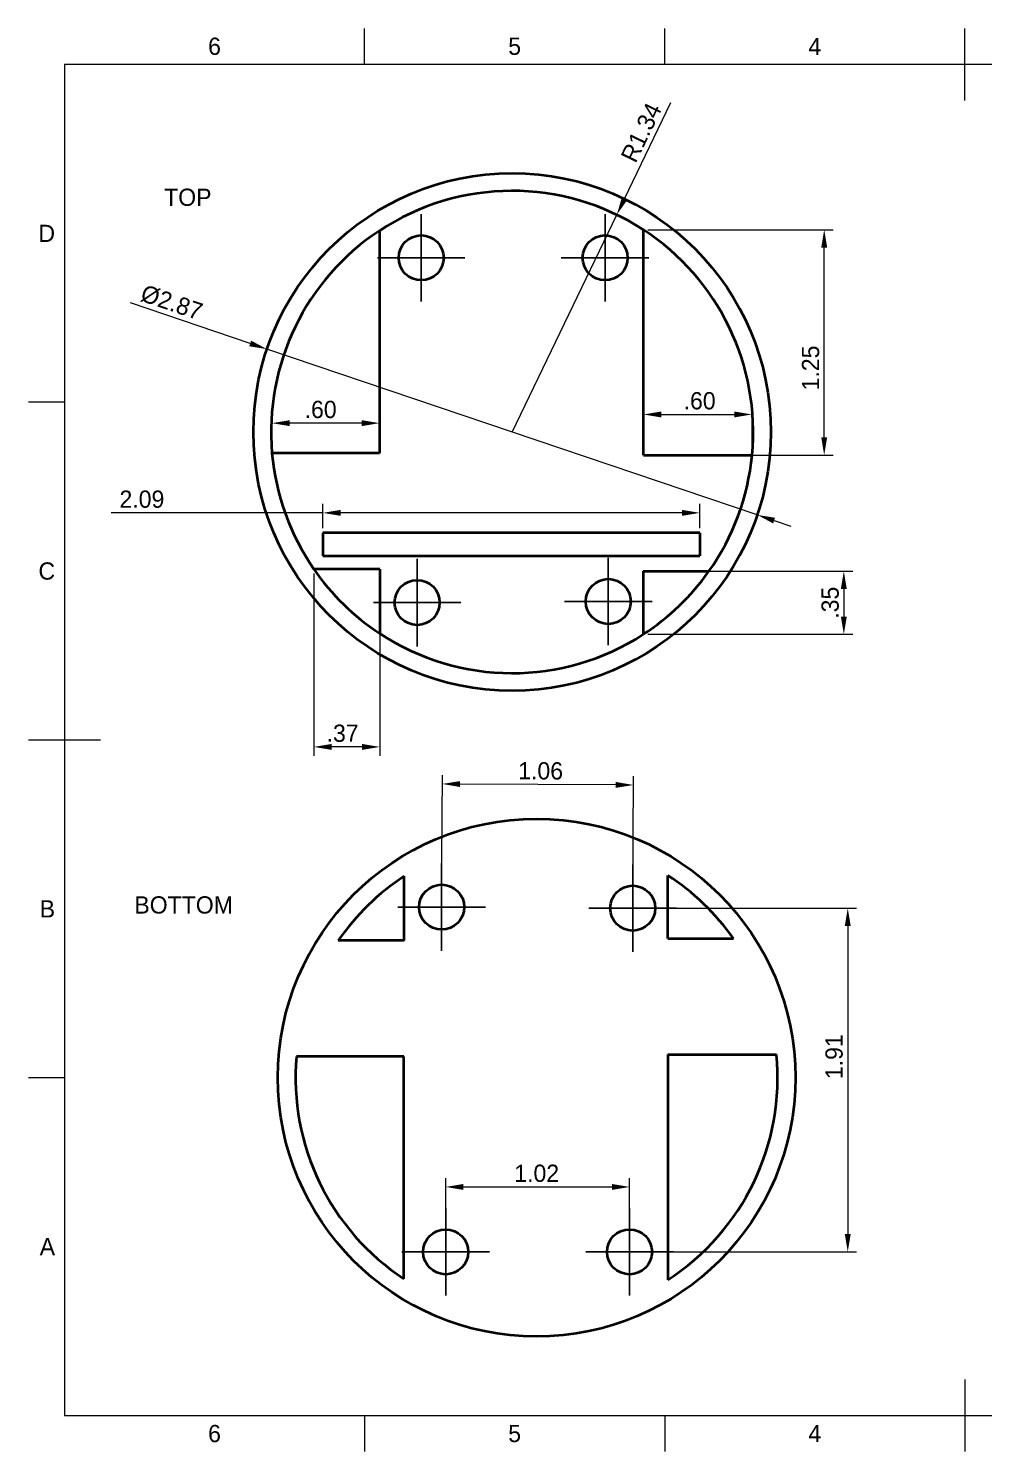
# Model space of a CAD drawing. Header units: inches. Extents: x 0.3 to 10.7, y 0.3 to 8.2.
# Drawn here: x 0.3 to 5.6, y 0.3 to 8.2 of the extents above; entities that cross this region are included whole.
import ezdxf

# ---------------------------------------------------------------- set-up
doc = ezdxf.new("R2010")
doc.units = ezdxf.units.IN
doc.header["$LTSCALE"] = 0.03937
doc.header["$MEASUREMENT"] = 0
doc.linetypes.add('CenterLine', pattern=[8, 5, -1, 1, -1])
for name, color, linetype in [('Annotations', 7, 'Continuous'), ('Border', 7, 'Continuous'), ('Geometries', 7, 'Continuous')]:
    doc.layers.add(name, color=color, linetype=linetype)
doc.styles.add('Shapr0', font='txt', dxfattribs={"height": 0.0957})
doc.styles.add('Shapr2', font='txt', dxfattribs={"height": 0.0957})
doc.styles.add('Shapr3', font='txt', dxfattribs={"height": 0.0957})
doc.dimstyles.new('ISO-25', dxfattribs={"dimtxt": 0.098425, "dimasz": 0.098425, "dimexe": 0.049213, "dimexo": 0.024606, "dimgap": 0.024606, "dimtad": 1, "dimtxsty": 'Standard', "dimcen": 0.098425, "dimadec": 0, "dimazin": 0, "dimtfac": 1, "dimtmove": 0, "dimatfit": 3, "dimfxl": 0.03937, "dimarcsym": 0})

# ---------------------------------------------------------------- blocks, each defined once
blk = doc.blocks.new('*D2')
at = {"layer": 'Annotations', "color": 0, "linetype": 'Continuous', "lineweight": 15}
for p, q in [((1.6525, 5.8676), (1.6525, 6.0581)), ((2.1509, 6.0089), (1.751, 6.0089)), ((2.2493, 5.8676), (2.2493, 6.0581))]:
    blk.add_line(p, q, dxfattribs=at)
at = {"layer": 'Annotations', "color": 0}
for points in [[(1.751, 6.0253), (1.751, 5.9925), (1.6525, 6.0089)], [(2.1509, 5.9925), (2.1509, 6.0253), (2.2493, 6.0089)]]:
    blk.add_solid(points, dxfattribs=at)
at = {"layer": 'Defpoints', "color": 0}
for p in [(1.6525, 6.0089), (1.6525, 5.843), (2.2493, 5.843)]:
    blk.add_point(p, dxfattribs=at)
at = {"layer": 'Annotations', "color": 0, "lineweight": 15, "insert": (1.9226, 6.0843), "char_height": 0.0957, "attachment_point": 5, "style": 'Shapr3'}
blk.add_mtext('.60', dxfattribs=at)
blk = doc.blocks.new('*D3')
at = {"layer": 'Annotations', "color": 0, "linetype": 'Continuous', "lineweight": 15}
for p, q in [((1.9352, 5.4252), (1.9352, 5.5602)), ((4.0281, 5.4252), (4.0281, 5.5602)), ((1.9352, 5.511), (0.759, 5.511)), ((3.9297, 5.511), (2.0336, 5.511))]:
    blk.add_line(p, q, dxfattribs=at)
at = {"layer": 'Annotations', "color": 0}
for points in [[(2.0336, 5.5274), (2.0336, 5.4946), (1.9352, 5.511)], [(3.9297, 5.4946), (3.9297, 5.5274), (4.0281, 5.511)]]:
    blk.add_solid(points, dxfattribs=at)
at = {"layer": 'Defpoints', "color": 0}
for p in [(1.9352, 5.511), (1.9352, 5.4006), (4.0281, 5.4006)]:
    blk.add_point(p, dxfattribs=at)
at = {"layer": 'Annotations', "color": 0, "lineweight": 15, "insert": (0.9301, 5.5864), "char_height": 0.0957, "attachment_point": 5, "style": 'Shapr3'}
blk.add_mtext('2.09', dxfattribs=at)
blk = doc.blocks.new('*D4')
at = {"layer": 'Annotations', "color": 0, "linetype": 'Continuous', "lineweight": 15}
for p, q in [((3.7399, 7.0822), (4.7684, 7.0822)), ((4.7192, 5.9296), (4.7192, 6.9838)), ((3.7399, 5.8312), (4.7684, 5.8312))]:
    blk.add_line(p, q, dxfattribs=at)
at = {"layer": 'Annotations', "color": 0}
for points in [[(4.7356, 6.9838), (4.7028, 6.9838), (4.7192, 7.0822)], [(4.7028, 5.9296), (4.7356, 5.9296), (4.7192, 5.8312)]]:
    blk.add_solid(points, dxfattribs=at)
at = {"layer": 'Defpoints', "color": 0}
for p in [(3.7153, 7.0822), (4.7192, 7.0822), (3.7153, 5.8312)]:
    blk.add_point(p, dxfattribs=at)
at = {"layer": 'Annotations', "color": 0, "lineweight": 15, "insert": (4.6438, 6.3152), "char_height": 0.0957, "attachment_point": 5, "rotation": 90, "style": 'Shapr3'}
blk.add_mtext('1.25', dxfattribs=at)
blk = doc.blocks.new('*U5')
at = {"layer": 'Annotations', "linetype": 'CenterLine', "lineweight": -3}
for p, q in [((2.4586, 5.138), (2.4586, 5.2561)), ((2.3336, 5.013), (2.2155, 5.013)), ((2.5836, 5.013), (2.7017, 5.013)), ((2.4586, 4.888), (2.4586, 4.7699))]:
    blk.add_line(p, q, dxfattribs=at)
at = {"layer": 'Annotations', "linetype": 'Continuous', "lineweight": -3}
for q in [(2.4586, 5.2099), (2.2618, 5.013), (2.4586, 4.8162), (2.6555, 5.013)]:
    blk.add_line((2.4586, 5.013), q, dxfattribs=at)
blk = doc.blocks.new('*U6')
at = {"layer": 'Annotations', "linetype": 'CenterLine', "lineweight": -3}
for p, q in [((2.4812, 7.0519), (2.4812, 7.17)), ((2.3562, 6.9269), (2.2381, 6.9269)), ((2.6062, 6.9269), (2.7243, 6.9269)), ((2.4812, 6.8019), (2.4812, 6.6838))]:
    blk.add_line(p, q, dxfattribs=at)
at = {"layer": 'Annotations', "linetype": 'Continuous', "lineweight": -3}
for q in [(2.4812, 7.1238), (2.2844, 6.9269), (2.4812, 6.7301), (2.6781, 6.9269)]:
    blk.add_line((2.4812, 6.9269), q, dxfattribs=at)
blk = doc.blocks.new('*U7')
at = {"layer": 'Annotations', "linetype": 'CenterLine', "lineweight": -3}
for p, q in [((3.5023, 7.0519), (3.5023, 7.17)), ((3.3773, 6.9269), (3.2592, 6.9269)), ((3.6273, 6.9269), (3.7454, 6.9269)), ((3.5023, 6.8019), (3.5023, 6.6838))]:
    blk.add_line(p, q, dxfattribs=at)
at = {"layer": 'Annotations', "linetype": 'Continuous', "lineweight": -3}
for q in [(3.5023, 7.1238), (3.3055, 6.9269), (3.5023, 6.7301), (3.6992, 6.9269)]:
    blk.add_line((3.5023, 6.9269), q, dxfattribs=at)
blk = doc.blocks.new('*U8')
at = {"layer": 'Annotations', "linetype": 'CenterLine', "lineweight": -3}
for p, q in [((3.5199, 5.1439), (3.5199, 5.262)), ((3.3949, 5.0189), (3.2768, 5.0189)), ((3.6449, 5.0189), (3.763, 5.0189)), ((3.5199, 4.8939), (3.5199, 4.7758))]:
    blk.add_line(p, q, dxfattribs=at)
at = {"layer": 'Annotations', "linetype": 'Continuous', "lineweight": -3}
for q in [(3.5199, 5.2157), (3.3231, 5.0189), (3.5199, 4.822), (3.7168, 5.0189)]:
    blk.add_line((3.5199, 5.0189), q, dxfattribs=at)
blk = doc.blocks.new('*U9')
at = {"layer": 'Annotations', "linetype": 'CenterLine', "lineweight": -3}
for p, q in [((2.5945, 3.4474), (2.5945, 3.5655)), ((2.4695, 3.3224), (2.3514, 3.3224)), ((2.7195, 3.3224), (2.8376, 3.3224)), ((2.5945, 3.1974), (2.5945, 3.0793))]:
    blk.add_line(p, q, dxfattribs=at)
at = {"layer": 'Annotations', "linetype": 'Continuous', "lineweight": -3}
for q in [(2.5945, 3.5192), (2.3977, 3.3224), (2.5945, 3.1255), (2.7914, 3.3224)]:
    blk.add_line((2.5945, 3.3224), q, dxfattribs=at)
blk = doc.blocks.new('*U10')
at = {"layer": 'Annotations', "linetype": 'CenterLine', "lineweight": -3}
for p, q in [((3.6558, 3.4415), (3.6558, 3.5596)), ((3.5308, 3.3165), (3.4127, 3.3165)), ((3.7808, 3.3165), (3.8989, 3.3165)), ((3.6558, 3.1915), (3.6558, 3.0734))]:
    blk.add_line(p, q, dxfattribs=at)
at = {"layer": 'Annotations', "linetype": 'Continuous', "lineweight": -3}
for q in [(3.6558, 3.5134), (3.459, 3.3165), (3.6558, 3.1197), (3.8527, 3.3165)]:
    blk.add_line((3.6558, 3.3165), q, dxfattribs=at)
blk = doc.blocks.new('*U11')
at = {"layer": 'Annotations', "linetype": 'CenterLine', "lineweight": -3}
for p, q in [((2.6171, 1.5334), (2.6171, 1.6516)), ((2.4921, 1.4084), (2.374, 1.4084)), ((2.7421, 1.4084), (2.8602, 1.4084)), ((2.6171, 1.2834), (2.6171, 1.1653))]:
    blk.add_line(p, q, dxfattribs=at)
at = {"layer": 'Annotations', "linetype": 'Continuous', "lineweight": -3}
for q in [(2.6171, 1.6053), (2.4203, 1.4084), (2.6171, 1.2116), (2.814, 1.4084)]:
    blk.add_line((2.6171, 1.4084), q, dxfattribs=at)
blk = doc.blocks.new('*U12')
at = {"layer": 'Annotations', "linetype": 'CenterLine', "lineweight": -3}
for p, q in [((3.6382, 1.5334), (3.6382, 1.6516)), ((3.5132, 1.4084), (3.3951, 1.4084)), ((3.7632, 1.4084), (3.8813, 1.4084)), ((3.6382, 1.2834), (3.6382, 1.1653))]:
    blk.add_line(p, q, dxfattribs=at)
at = {"layer": 'Annotations', "linetype": 'Continuous', "lineweight": -3}
for q in [(3.6382, 1.6053), (3.4414, 1.4084), (3.6382, 1.2116), (3.8351, 1.4084)]:
    blk.add_line((3.6382, 1.4084), q, dxfattribs=at)
blk = doc.blocks.new('*D13')
at = {"layer": 'Annotations', "color": 0, "linetype": 'Continuous', "lineweight": 15}
for p, q in [((1.8847, 5.1743), (1.8847, 4.1625)), ((2.251, 5.1743), (2.251, 4.1625)), ((2.1526, 4.2117), (1.9831, 4.2117))]:
    blk.add_line(p, q, dxfattribs=at)
at = {"layer": 'Annotations', "color": 0}
for points in [[(1.9831, 4.2281), (1.9831, 4.1953), (1.8847, 4.2117)], [(2.1526, 4.1953), (2.1526, 4.2281), (2.251, 4.2117)]]:
    blk.add_solid(points, dxfattribs=at)
at = {"layer": 'Defpoints', "color": 0}
for p in [(1.8847, 5.1989), (2.251, 5.1989), (1.8847, 4.2117)]:
    blk.add_point(p, dxfattribs=at)
at = {"layer": 'Annotations', "color": 0, "lineweight": 15, "insert": (2.0447, 4.2871), "char_height": 0.0957, "attachment_point": 5, "style": 'Shapr3'}
blk.add_mtext('.37', dxfattribs=at)
blk = doc.blocks.new('*D14')
at = {"layer": 'Annotations', "color": 0, "linetype": 'Continuous', "lineweight": 15}
for p, q in [((3.739, 5.1871), (4.8772, 5.1871)), ((4.828, 5.0887), (4.828, 4.9351)), ((3.739, 4.8367), (4.8772, 4.8367))]:
    blk.add_line(p, q, dxfattribs=at)
at = {"layer": 'Annotations', "color": 0}
for points in [[(4.8444, 5.0887), (4.8116, 5.0887), (4.828, 5.1871)], [(4.8116, 4.9351), (4.8444, 4.9351), (4.828, 4.8367)]]:
    blk.add_solid(points, dxfattribs=at)
at = {"layer": 'Defpoints', "color": 0}
for p in [(3.7144, 5.1871), (3.7144, 4.8367), (4.828, 4.8367)]:
    blk.add_point(p, dxfattribs=at)
at = {"layer": 'Annotations', "color": 0, "lineweight": 15, "insert": (4.7526, 5.0119), "char_height": 0.0957, "attachment_point": 5, "rotation": 90, "style": 'Shapr3'}
blk.add_mtext('.35', dxfattribs=at)
blk = doc.blocks.new('*D15')
at = {"layer": 'Annotations', "color": 0, "linetype": 'Continuous', "lineweight": 15}
for p, q in [((3.61, 7.2542), (3.8675, 7.7885)), ((2.986, 5.9598), (3.5672, 7.1656))]:
    blk.add_line(p, q, dxfattribs=at)
at = {"layer": 'Annotations', "color": 0}
blk.add_solid([(3.5952, 7.2613), (3.6248, 7.2471), (3.5672, 7.1656)], dxfattribs=at)
at = {"layer": 'Defpoints', "color": 0}
for p in [(3.5672, 7.1656), (2.986, 5.9598)]:
    blk.add_point(p, dxfattribs=at)
at = {"layer": 'Annotations', "color": 0, "lineweight": 15, "insert": (3.7035, 7.6219), "char_height": 0.0957, "attachment_point": 5, "rotation": 64.26448, "style": 'Shapr3'}
blk.add_mtext('R1.34', dxfattribs=at)
blk = doc.blocks.new('*D18')
at = {"layer": 'Annotations', "color": 0, "linetype": 'Continuous', "lineweight": 15}
for p, q in [((3.7153, 5.8558), (3.7153, 6.1064)), ((4.3184, 5.8558), (4.3184, 6.1064)), ((3.8137, 6.0572), (4.22, 6.0572))]:
    blk.add_line(p, q, dxfattribs=at)
at = {"layer": 'Annotations', "color": 0}
for points in [[(3.8137, 6.0736), (3.8137, 6.0408), (3.7153, 6.0572)], [(4.22, 6.0408), (4.22, 6.0736), (4.3184, 6.0572)]]:
    blk.add_solid(points, dxfattribs=at)
at = {"layer": 'Defpoints', "color": 0}
for p in [(4.3184, 6.0572), (3.7153, 5.8312), (4.3184, 5.8312)]:
    blk.add_point(p, dxfattribs=at)
at = {"layer": 'Annotations', "color": 0, "lineweight": 15, "insert": (4.0272, 6.1326), "char_height": 0.0957, "attachment_point": 5, "style": 'Shapr3'}
blk.add_mtext('.60', dxfattribs=at)
blk = doc.blocks.new('*D19')
at = {"layer": 'Annotations', "color": 0, "linetype": 'Continuous', "lineweight": 15}
for p, q in [((2.5946, 3.347), (2.5985, 4.0552)), ((3.656, 3.3411), (3.6599, 4.0494)), ((3.5612, 4.0007), (2.6967, 4.0055))]:
    blk.add_line(p, q, dxfattribs=at)
at = {"layer": 'Annotations', "color": 0}
for points in [[(2.6968, 4.0219), (2.6966, 3.9891), (2.5983, 4.006)], [(3.5611, 3.9843), (3.5613, 4.0171), (3.6596, 4.0002)]]:
    blk.add_solid(points, dxfattribs=at)
at = {"layer": 'Defpoints', "color": 0}
for p in [(2.5983, 4.006), (2.5945, 3.3224), (3.6558, 3.3165)]:
    blk.add_point(p, dxfattribs=at)
at = {"layer": 'Annotations', "color": 0, "lineweight": 15, "insert": (3.1443, 4.0784), "char_height": 0.0957, "attachment_point": 5, "rotation": 359.68417, "style": 'Shapr2'}
blk.add_mtext('1.06', dxfattribs=at)
blk = doc.blocks.new('*D20')
at = {"layer": 'Annotations', "color": 0, "linetype": 'Continuous', "lineweight": 15}
for p, q in [((1.5314, 6.4513), (0.8661, 6.6762)), ((4.3474, 5.4997), (1.6246, 6.4198)), ((4.4406, 5.4682), (4.5339, 5.4367))]:
    blk.add_line(p, q, dxfattribs=at)
at = {"layer": 'Annotations', "color": 0}
for points in [[(1.5261, 6.4358), (1.5367, 6.4669), (1.6246, 6.4198)], [(4.4459, 5.4837), (4.4354, 5.4526), (4.3474, 5.4997)]]:
    blk.add_solid(points, dxfattribs=at)
at = {"layer": 'Defpoints', "color": 0}
for p in [(1.6246, 6.4198), (4.3474, 5.4997)]:
    blk.add_point(p, dxfattribs=at)
at = {"layer": 'Annotations', "color": 0, "lineweight": 15, "insert": (1.0955, 6.6782), "char_height": 0.0957, "attachment_point": 5, "rotation": 341.32709, "style": 'Shapr3'}
blk.add_mtext('%%c2.87', dxfattribs=at)
blk = doc.blocks.new('*D21')
at = {"layer": 'Annotations', "color": 0, "linetype": 'Continuous', "lineweight": 15}
for p, q in [((3.6804, 3.3165), (4.899, 3.3165)), ((4.8498, 3.2181), (4.8498, 1.5069)), ((3.6628, 1.4084), (4.899, 1.4084))]:
    blk.add_line(p, q, dxfattribs=at)
at = {"layer": 'Annotations', "color": 0}
for points in [[(4.8662, 3.2181), (4.8334, 3.2181), (4.8498, 3.3165)], [(4.8334, 1.5069), (4.8662, 1.5069), (4.8498, 1.4084)]]:
    blk.add_solid(points, dxfattribs=at)
at = {"layer": 'Defpoints', "color": 0}
for p in [(3.6558, 3.3165), (3.6382, 1.4084), (4.8498, 1.4084)]:
    blk.add_point(p, dxfattribs=at)
at = {"layer": 'Annotations', "color": 0, "lineweight": 15, "insert": (4.7744, 2.492), "char_height": 0.0957, "attachment_point": 5, "rotation": 90, "style": 'Shapr2'}
blk.add_mtext('1.91', dxfattribs=at)
blk = doc.blocks.new('*D22')
at = {"layer": 'Annotations', "color": 0, "linetype": 'Continuous', "lineweight": 15}
for p, q in [((2.6171, 1.4331), (2.6171, 1.818)), ((3.6382, 1.4331), (3.6382, 1.818)), ((2.7156, 1.7688), (3.5398, 1.7688))]:
    blk.add_line(p, q, dxfattribs=at)
at = {"layer": 'Annotations', "color": 0}
for points in [[(2.7156, 1.7852), (2.7156, 1.7524), (2.6171, 1.7688)], [(3.5398, 1.7524), (3.5398, 1.7852), (3.6382, 1.7688)]]:
    blk.add_solid(points, dxfattribs=at)
at = {"layer": 'Defpoints', "color": 0}
for p in [(3.6382, 1.7688), (2.6171, 1.4084), (3.6382, 1.4084)]:
    blk.add_point(p, dxfattribs=at)
at = {"layer": 'Annotations', "color": 0, "lineweight": 15, "insert": (3.1225, 1.8442), "char_height": 0.0957, "attachment_point": 5, "style": 'Shapr2'}
blk.add_mtext('1.02', dxfattribs=at)

msp = doc.modelspace()

# ---------------------------------------------------------------- linework, layer by layer
at = {"layer": 'Border', "linetype": 'Continuous', "lineweight": 15}
for p, q in [((2.1667, 8), (2.1667, 8.2)), ((3.8333, 8), (3.8333, 8.2)), ((5.5, 7.8), (5.5, 8.2)), ((10.5, 8), (0.5, 8)), ((0.5, 8), (0.5, 0.5)), ((0.5, 6.125), (0.3, 6.125)), ((0.7, 4.25), (0.3, 4.25)), ((0.5, 2.375), (0.3, 2.375)), ((5.5, 0.7), (5.5, 0.3)), ((0.5, 0.5), (10.5, 0.5)), ((2.1667, 0.5), (2.1667, 0.3)), ((3.8333, 0.5), (3.8333, 0.3))]:
    msp.add_line(p, q, dxfattribs=at)
at = {"layer": 'Geometries', "linetype": 'Continuous', "lineweight": 40}
for p, q in [((2.2493, 7.0774), (2.2493, 5.843)), ((3.7153, 5.8312), (3.7153, 7.0822)), ((2.2493, 5.843), (1.6525, 5.843)), ((3.7153, 5.8312), (4.3184, 5.8312)), ((4.0281, 5.4006), (1.9352, 5.4006)), ((1.9352, 5.4006), (1.9352, 5.2724)), ((4.0281, 5.4006), (4.0281, 5.2724)), ((1.9352, 5.2724), (4.0281, 5.2724)), ((2.251, 5.1989), (1.8847, 5.1989)), ((2.251, 5.1989), (2.251, 4.841)), ((3.7144, 5.1871), (4.0791, 5.1871)), ((3.7144, 5.1871), (3.7144, 4.8367)), ((2.3869, 3.1365), (2.3869, 3.4943)), ((3.8503, 3.1483), (3.8503, 3.4987)), ((2.3869, 3.1365), (2.0206, 3.1365)), ((3.8503, 3.1483), (4.215, 3.1483)), ((2.3852, 2.4924), (1.7884, 2.4924)), ((2.3852, 1.258), (2.3852, 2.4924)), ((3.8512, 2.5042), (4.4543, 2.5042)), ((3.8512, 2.5042), (3.8512, 1.2532))]:
    msp.add_line(p, q, dxfattribs=at)
for centre, radius in [((2.986, 5.9598), 1.437), ((2.4812, 6.9269), 0.125), ((3.5023, 6.9269), 0.125), ((2.4586, 5.013), 0.125), ((3.5199, 5.0189), 0.125), ((3.1219, 2.3756), 1.437), ((2.5945, 3.3224), 0.125), ((3.6558, 3.3165), 0.125), ((2.6171, 1.4084), 0.125), ((3.6382, 1.4084), 0.125)]:
    msp.add_circle(centre, radius, dxfattribs=at)
for centre, start, end in [((2.986, 5.9598), 56.98634, 123.39281), ((2.986, 5.9598), 123.39281, 185.00337), ((2.986, 5.9598), 354.48894, 56.98634), ((2.986, 5.9598), 185.00337, 214.63886), ((2.986, 5.9598), 324.74437, 354.48894), ((2.986, 5.9598), 214.63886, 236.69413), ((2.986, 5.9598), 302.96737, 324.74437), ((2.986, 5.9598), 236.69413, 302.96737), ((3.1219, 2.3756), 123.30587, 145.36114), ((3.1219, 2.3756), 35.25563, 57.03263), ((3.1219, 2.3756), 174.99663, 236.60719), ((3.1219, 2.3756), 303.01366, 5.51106)]:
    msp.add_arc(centre, 1.3386, start, end, dxfattribs=at)

# ---------------------------------------------------------------- block references
for name in ['*U6', '*U7', '*U5', '*U8', '*U9', '*U10', '*U11', '*U12']:
    msp.add_blockref(name, (0, 0))

# ---------------------------------------------------------------- texts
at = {"layer": 'Annotations', "linetype": 'Continuous', "lineweight": 15, "char_height": 0.071775, "width": 3.333335, "attachment_point": 4}
for s, insert in [('{\\fSF-Mono-Regular-Extended.ttf|b0|i0|c0|p0;\\H1.333333x;TOP\\P}', (1.0535, 7.2623)), ('{\\fSF-Mono-Regular-Extended.ttf|b0|i0|c0|p0;\\H1.333333x;BOTTOM\\P}', (0.8881, 3.3338))]:
    msp.add_mtext(s, dxfattribs=dict(at, insert=insert))
at = {"layer": 'Border', "linetype": 'Continuous', "lineweight": 15, "char_height": 0.0957, "width": 0.0957, "style": 'Shapr0'}
for s, insert, attachment_point in [('6', (1.3333, 8.0521), 8), ('5', (3, 8.0521), 8), ('4', (4.6667, 8.0521), 8), ('D', (0.4479, 7.0625), 6), ('C', (0.4479, 5.1875), 6), ('B', (0.4479, 3.3125), 6), ('A', (0.4479, 1.4375), 6), ('6', (1.3333, 0.4479), 2), ('5', (3, 0.4479), 2), ('4', (4.6667, 0.4479), 2)]:
    msp.add_mtext(s, dxfattribs=dict(at, insert=insert, attachment_point=attachment_point))

# ---------------------------------------------------------------- dimensions: what is measured, and where the dimension line sits
at = {"layer": 'Annotations', "linetype": 'Continuous', "lineweight": 15}
dim = msp.add_radius_dim(center=(2.986, 5.9598), mpoint=(3.5672, 7.1656), dimstyle='ISO-25', override={"dimscale": 1, "dimgap": 0.027559, "dimdec": 2, "dimlfac": 1, "dimzin": 4, "dimdsep": 46, "dimtxsty": 'Shapr3', "dimfrac": 2, "dimlwd": 15, "dimlwe": 15}, dxfattribs=at)
dim.commit()
dim.dimension.update_dxf_attribs({"geometry": '*D15', "text_midpoint": (3.7714, 7.5892), "dimtype": 164})
for base, p1, p2, angle, override, picture, middle, dimtype in [((4.7192, 7.0822), (3.7153, 5.8312), (3.7153, 7.0822), 90, {"dimscale": 1, "dimgap": 0.027559, "dimdec": 2, "dimlfac": 1, "dimzin": 4, "dimdsep": 46, "dimtxsty": 'Shapr3', "dimse1": 0, "dimse2": 0, "dimfrac": 2, "dimlwd": 15, "dimlwe": 15}, '*D4', (4.7192, 6.3152), 160), ((4.828, 4.8367), (3.7144, 5.1871), (3.7144, 4.8367), 90, {"dimscale": 1, "dimgap": 0.027559, "dimdec": 2, "dimlfac": 1, "dimzin": 4, "dimdsep": 46, "dimtxsty": 'Shapr3', "dimse1": 0, "dimse2": 0, "dimfrac": 2, "dimlwd": 15, "dimlwe": 15}, '*D14', (4.828, 5.0119), 160), ((2.5983, 4.006), (3.6558, 3.3165), (2.5945, 3.3224), 179.68417, {"dimscale": 1, "dimgap": 0.027559, "dimdec": 2, "dimlfac": 1, "dimzin": 4, "dimdsep": 46, "dimtxsty": 'Shapr2', "dimfrac": 2, "dimlwd": 15, "dimlwe": 15}, '*D19', (3.1439, 4.003), 161), ((4.8498, 1.4084), (3.6558, 3.3165), (3.6382, 1.4084), 90, {"dimscale": 1, "dimgap": 0.027559, "dimdec": 2, "dimlfac": 1, "dimzin": 4, "dimdsep": 46, "dimtxsty": 'Shapr2', "dimse1": 0, "dimse2": 0, "dimfrac": 2, "dimlwd": 15, "dimlwe": 15}, '*D21', (4.8498, 2.492), 160)]:
    dim = msp.add_linear_dim(base=base, p1=p1, p2=p2, angle=angle, dimstyle='ISO-25', override=override, dxfattribs=at)
    dim.commit()
    dim.dimension.update_dxf_attribs({"geometry": picture, "text_midpoint": middle, "dimtype": dimtype})
dim = msp.add_diameter_dim_2p(p1=(4.3474, 5.4997), p2=(1.6246, 6.4198), dimstyle='ISO-25', override={"dimscale": 1, "dimgap": 0.027559, "dimdec": 2, "dimlfac": 1, "dimzin": 4, "dimdsep": 46, "dimtxsty": 'Shapr3', "dimfrac": 2, "dimlwd": 15, "dimlwe": 15}, dxfattribs=at)
dim.commit()
dim.dimension.update_dxf_attribs({"geometry": '*D20', "text_midpoint": (1.0714, 6.6068), "dimtype": 163})
for base, p1, p2, override, picture, middle in [((4.3184, 6.0572), (3.7153, 5.8312), (4.3184, 5.8312), {"dimscale": 1, "dimgap": 0.027559, "dimdec": 2, "dimlfac": 1, "dimzin": 4, "dimdsep": 46, "dimtxsty": 'Shapr3', "dimse1": 0, "dimse2": 0, "dimfrac": 2, "dimlwd": 15, "dimlwe": 15}, '*D18', (4.0272, 6.0572)), ((1.6525, 6.0089), (2.2493, 5.843), (1.6525, 5.843), {"dimscale": 1, "dimgap": 0.027559, "dimdec": 2, "dimlfac": 1, "dimzin": 4, "dimdsep": 46, "dimtxsty": 'Shapr3', "dimse1": 0, "dimse2": 0, "dimfrac": 2, "dimlwd": 15, "dimlwe": 15}, '*D2', (1.9226, 6.0089)), ((1.9352, 5.511), (4.0281, 5.4006), (1.9352, 5.4006), {"dimscale": 1, "dimgap": 0.027559, "dimdec": 2, "dimlfac": 1, "dimzin": 4, "dimdsep": 46, "dimtxsty": 'Shapr3', "dimse1": 0, "dimse2": 0, "dimfrac": 2, "dimlwd": 15, "dimlwe": 15}, '*D3', (0.9301, 5.511)), ((1.8847, 4.2117), (2.251, 5.1989), (1.8847, 5.1989), {"dimscale": 1, "dimgap": 0.027559, "dimdec": 2, "dimlfac": 1, "dimzin": 4, "dimdsep": 46, "dimtxsty": 'Shapr3', "dimse1": 0, "dimse2": 0, "dimfrac": 2, "dimlwd": 15, "dimlwe": 15}, '*D13', (2.0447, 4.2117)), ((3.6382, 1.7688), (2.6171, 1.4084), (3.6382, 1.4084), {"dimscale": 1, "dimgap": 0.027559, "dimdec": 2, "dimlfac": 1, "dimzin": 4, "dimdsep": 46, "dimtxsty": 'Shapr2', "dimse1": 0, "dimse2": 0, "dimfrac": 2, "dimlwd": 15, "dimlwe": 15}, '*D22', (3.1225, 1.7688))]:
    dim = msp.add_linear_dim(base=base, p1=p1, p2=p2, dimstyle='ISO-25', override=override, dxfattribs=at)
    dim.commit()
    dim.dimension.update_dxf_attribs({"geometry": picture, "text_midpoint": middle, "dimtype": 160})

doc.saveas('drawing.dxf')
